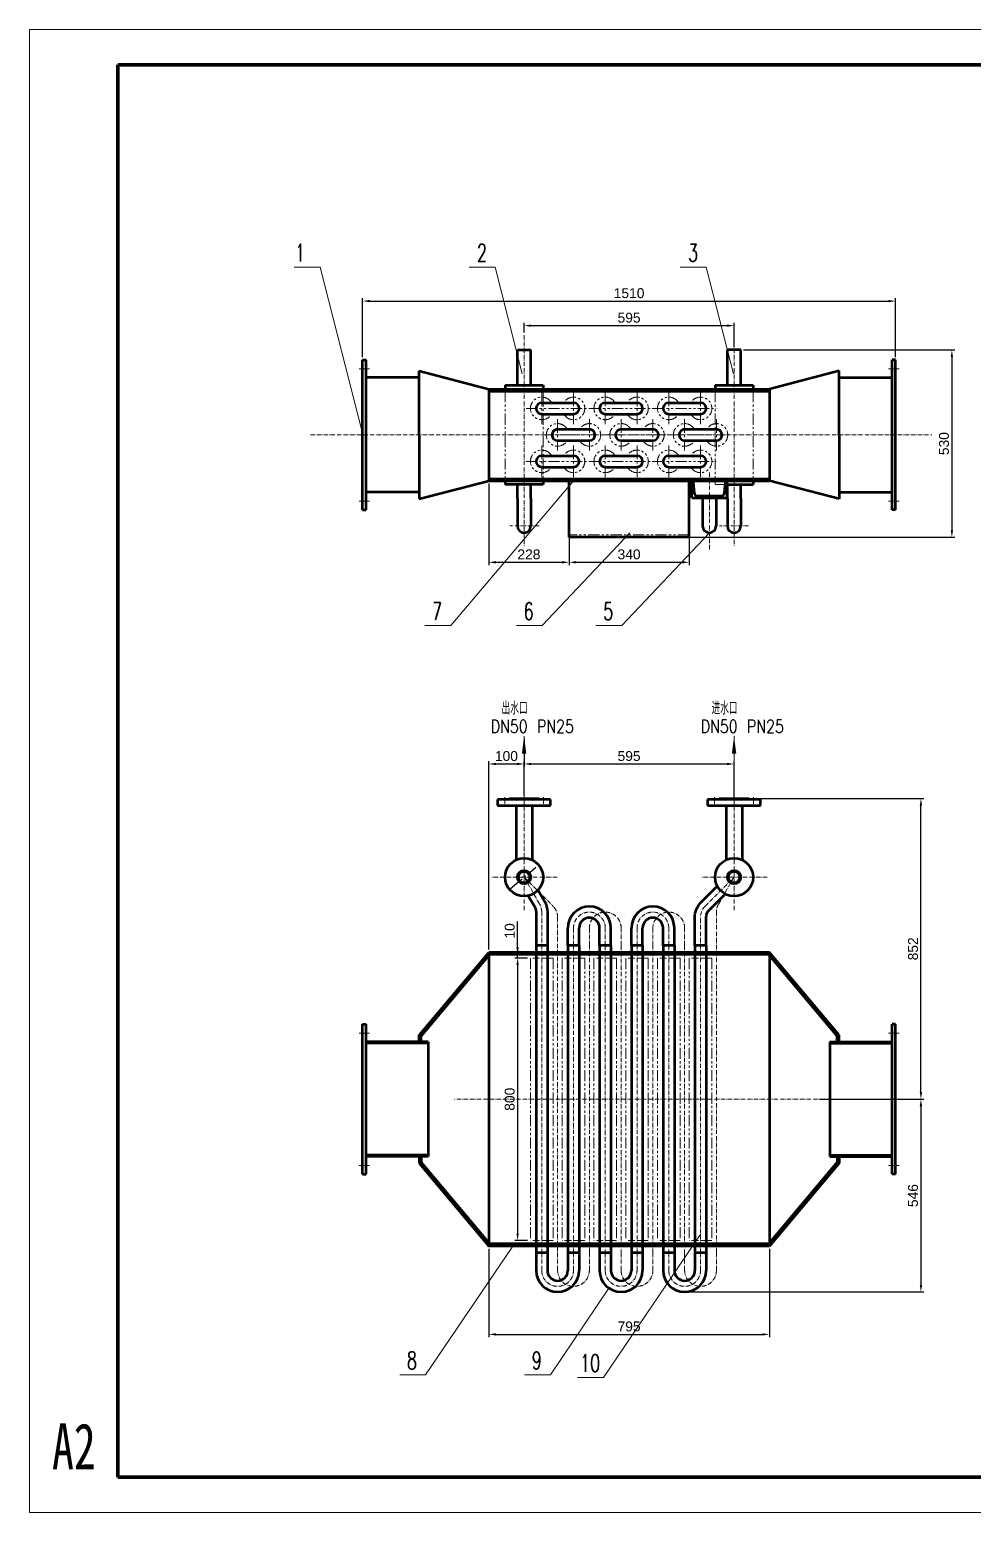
# Model space of a CAD drawing. Header units: millimetres. Extents: x 176693 to 196875, y 147562 to 159646.
# Drawn here: x 176693 to 179364, y 151219 to 155419 of the extents above; entities that cross this region are included whole.
import ezdxf

# ---------------------------------------------------------------- set-up
doc = ezdxf.new("R2010")
doc.units = ezdxf.units.MM
for name, pattern in [('ACAD_ISO02W100', [11, 8, -3]), ('ACAD_ISO10W100', [18.7, 12, -3, 0.7, -3]), ('CENTER2', [28.574999, 19.049999, -3.175, 3.175, -3.175]), ('PHANTOM', [63.5, 31.75, -6.35, 6.35, -6.35, 6.35, -6.35])]:
    doc.linetypes.add(name, pattern=pattern)
doc.layers.get('Defpoints').update_dxf_attribs({"lineweight": 18})
for name, color, linetype, lineweight in [('1轮廓实线层', 7, 'Continuous', 70), ('2细线层', 4, 'Continuous', 18), ('6文字层', 3, 'Continuous', 18), ('7标注层', 4, 'Continuous', 18), ('9双点划线层', 6, 'PHANTOM', 18), ('CAXA4', 7, 'Continuous', 50), ('CENTER1', 1, 'CENTER2', 18), ('中心线', 1, 'ACAD_ISO10W100', 18), ('虚线', 6, 'ACAD_ISO02W100', 18)]:
    doc.layers.add(name, color=color, linetype=linetype, lineweight=lineweight)
doc.styles.add('PC_TEXTSTYLE', font='txt.shx', dxfattribs={"width": 0.8, "bigfont": 'gbcbig.shx'})
doc.styles.get("Standard").update_dxf_attribs({"font": 'arial.ttf'})
doc.styles.add('TH_GBDIM', font='', dxfattribs={"width": 0.8})
doc.styles.add('UserTxtStyle1', font='', dxfattribs={"width": 0.7})
doc.styles.get('TH_GBDIM').set_extended_font_data('宋体')
doc.styles.get('UserTxtStyle1').set_extended_font_data('宋体')
doc.dimstyles.new('HGCAD$0', dxfattribs={"dimtxt": 3.5, "dimasz": 2.5, "dimexe": 1, "dimexo": 1, "dimgap": 1, "dimtad": 1, "dimdec": 0, "dimdsep": 46, "dimtxsty": 'Standard', "dimcen": 0, "dimdle": 5, "dimadec": 0, "dimazin": 0, "dimtfac": 1, "dimtdec": 0, "dimtmove": 0, "dimatfit": 1, "dimfxl": 1, "dimtolj": 1, "dimarcsym": 0})
doc.dimstyles.new('HGCAD$3', dxfattribs={"dimtxt": 3.5, "dimasz": 2.5, "dimexe": 1, "dimexo": 1, "dimgap": 1, "dimtad": 1, "dimdec": 0, "dimdsep": 46, "dimtxsty": 'Standard', "dimcen": 0, "dimdle": 5, "dimadec": 1, "dimazin": 0, "dimtfac": 1, "dimtdec": 0, "dimtmove": 0, "dimatfit": 1, "dimfxl": 1, "dimtolj": 1, "dimarcsym": 0})

# ---------------------------------------------------------------- blocks, each defined once
blk = doc.blocks.new('*D492')
at = {"layer": '9双点划线层', "color": 0, "lineweight": -2, "transparency": 16777216}
blk.add_line((178054.4, 152985.1), (178133.8, 153050.7), dxfattribs=at)
at = {"layer": '9双点划线层', "color": 0, "transparency": 16777216}
for points in [[(178133.5, 153051), (178134.1, 153050.3), (178135.7, 153052.3)], [(178054.1, 152985.4), (178054.7, 152984.8), (178052.5, 152983.5)]]:
    blk.add_solid(points, dxfattribs=at)
at = {"layer": 'Defpoints', "color": 0, "transparency": 16777216}
for p in [(178135.7, 153052.3), (178052.5, 152983.5)]:
    blk.add_point(p, dxfattribs=at)
at = {"layer": '9双点划线层', "color": 0, "transparency": 16777216, "insert": (178092.3, 153020.1), "char_height": 3.5, "attachment_point": 5, "rotation": 39.5491}
blk.add_mtext('\\A1;∅108', dxfattribs=at)
blk = doc.blocks.new('*D586')
at = {"color": 0, "lineweight": -2, "transparency": 16777216}
for p, q in [((178983.1, 152388.9), (179226.6, 152388.9)), ((179218.6, 152368.9), (179218.6, 151862.9)), ((178557.1, 151842.9), (179226.6, 151842.9))]:
    blk.add_line(p, q, dxfattribs=at)
at = {"color": 0, "transparency": 16777216}
for points in [[(179215.2, 152368.9), (179221.9, 152368.9), (179218.6, 152388.9)], [(179215.2, 151862.9), (179221.9, 151862.9), (179218.6, 151842.9)]]:
    blk.add_solid(points, dxfattribs=at)
at = {"layer": 'Defpoints', "color": 0, "transparency": 16777216}
for p in [(178975.1, 152388.9), (178549.1, 151842.9), (179218.6, 151842.9)]:
    blk.add_point(p, dxfattribs=at)
at = {"color": 0, "lineweight": 18, "transparency": 16777216, "insert": (179196.3, 152115.9), "char_height": 28, "attachment_point": 5, "rotation": 90}
blk.add_mtext('\\A1;546', dxfattribs=at)
blk = doc.blocks.new('*D587')
at = {"color": 0, "lineweight": -2, "transparency": 16777216}
for p, q in [((178739.6, 153240.9), (179226.6, 153240.9)), ((179218.6, 152408.9), (179218.6, 153220.9)), ((178931.6, 152388.9), (179226.6, 152388.9))]:
    blk.add_line(p, q, dxfattribs=at)
at = {"color": 0, "transparency": 16777216}
for points in [[(179215.2, 153220.9), (179221.9, 153220.9), (179218.6, 153240.9)], [(179215.2, 152408.9), (179221.9, 152408.9), (179218.6, 152388.9)]]:
    blk.add_solid(points, dxfattribs=at)
at = {"layer": 'Defpoints', "color": 0, "transparency": 16777216}
for p in [(178731.6, 153240.9), (179218.6, 153240.9), (178923.6, 152388.9)]:
    blk.add_point(p, dxfattribs=at)
at = {"color": 0, "lineweight": 18, "transparency": 16777216, "insert": (179196.3, 152814.9), "char_height": 28, "attachment_point": 5, "rotation": 90}
blk.add_mtext('\\A1;852', dxfattribs=at)
blk = doc.blocks.new('*D486')
at = {"color": 0, "lineweight": -2, "transparency": 16777216}
for p, q in [((177994.1, 151964.9), (177994.1, 151714.8)), ((178789.1, 151964.9), (178789.1, 151714.8)), ((178014.1, 151722.8), (178769.1, 151722.8))]:
    blk.add_line(p, q, dxfattribs=at)
at = {"color": 0, "transparency": 16777216}
for points in [[(178014.1, 151726.1), (178014.1, 151719.4), (177994.1, 151722.8)], [(178769.1, 151726.1), (178769.1, 151719.4), (178789.1, 151722.8)]]:
    blk.add_solid(points, dxfattribs=at)
at = {"layer": 'Defpoints', "color": 0, "transparency": 16777216}
for p in [(177994.1, 151972.9), (178789.1, 151972.9), (178789.1, 151722.8)]:
    blk.add_point(p, dxfattribs=at)
at = {"color": 0, "lineweight": 18, "transparency": 16777216, "insert": (178391.6, 151745.1), "char_height": 28, "attachment_point": 5}
blk.add_mtext('\\A1;795', dxfattribs=at)
blk = doc.blocks.new('*D588')
at = {"color": 0, "lineweight": -2, "transparency": 16777216}
for p, q in [((178094.1, 153248.9), (178094.1, 153346.5)), ((178689.1, 153245.9), (178689.1, 153346.5)), ((178114.1, 153338.5), (178669.1, 153338.5))]:
    blk.add_line(p, q, dxfattribs=at)
at = {"color": 0, "transparency": 16777216}
for points in [[(178114.1, 153341.9), (178114.1, 153335.2), (178094.1, 153338.5)], [(178669.1, 153341.9), (178669.1, 153335.2), (178689.1, 153338.5)]]:
    blk.add_solid(points, dxfattribs=at)
at = {"layer": 'Defpoints', "color": 0, "transparency": 16777216}
for p in [(178689.1, 153338.5), (178094.1, 153240.9), (178689.1, 153237.9)]:
    blk.add_point(p, dxfattribs=at)
at = {"color": 0, "lineweight": 18, "transparency": 16777216, "insert": (178391.6, 153360.8), "char_height": 28, "attachment_point": 5}
blk.add_mtext('\\A1;595', dxfattribs=at)
blk = doc.blocks.new('*D589')
at = {"color": 0, "lineweight": -2, "transparency": 16777216}
for p, q in [((178094.1, 153409.5), (178094.1, 153330.5)), ((177994.1, 152812.9), (177994.1, 153346.5)), ((178014.1, 153338.5), (178074.1, 153338.5))]:
    blk.add_line(p, q, dxfattribs=at)
at = {"color": 0, "transparency": 16777216}
for points in [[(178014.1, 153341.9), (178014.1, 153335.2), (177994.1, 153338.5)], [(178074.1, 153341.9), (178074.1, 153335.2), (178094.1, 153338.5)]]:
    blk.add_solid(points, dxfattribs=at)
at = {"layer": 'Defpoints', "color": 0, "transparency": 16777216}
for p in [(178094.1, 153417.5), (178094.1, 153338.5), (177994.1, 152804.9)]:
    blk.add_point(p, dxfattribs=at)
at = {"color": 0, "lineweight": 18, "transparency": 16777216, "insert": (178044.1, 153360.8), "char_height": 28, "attachment_point": 5}
blk.add_mtext('\\A1;100', dxfattribs=at)
blk = doc.blocks.new('*D590')
at = {"color": 0, "lineweight": -2, "transparency": 16777216}
for p, q in [((178075.7, 152818.9), (178075.7, 152892.2)), ((178066.8, 152798.9), (178083.7, 152798.9)), ((178075.7, 152788.9), (178075.7, 152798.9)), ((178103.1, 152788.9), (178067.7, 152788.9)), ((178075.7, 152768.9), (178075.7, 152748.9))]:
    blk.add_line(p, q, dxfattribs=at)
at = {"color": 0, "transparency": 16777216}
for points in [[(178072.4, 152818.9), (178079, 152818.9), (178075.7, 152798.9)], [(178072.4, 152768.9), (178079, 152768.9), (178075.7, 152788.9)]]:
    blk.add_solid(points, dxfattribs=at)
at = {"layer": 'Defpoints', "color": 0, "transparency": 16777216}
for p in [(178058.8, 152798.9), (178075.7, 152798.9), (178111.1, 152788.9)]:
    blk.add_point(p, dxfattribs=at)
at = {"color": 0, "lineweight": 18, "transparency": 16777216, "insert": (178053.4, 152865.6), "char_height": 28, "attachment_point": 5, "rotation": 90}
blk.add_mtext('\\A1;10', dxfattribs=at)
blk = doc.blocks.new('*D591')
at = {"color": 0, "lineweight": -2, "transparency": 16777216}
for p, q in [((178104.1, 152788.9), (178067.7, 152788.9)), ((178075.7, 152768.9), (178075.7, 152008.9)), ((178104.1, 151988.9), (178067.7, 151988.9))]:
    blk.add_line(p, q, dxfattribs=at)
at = {"color": 0, "transparency": 16777216}
for points in [[(178072.4, 152768.9), (178079, 152768.9), (178075.7, 152788.9)], [(178072.4, 152008.9), (178079, 152008.9), (178075.7, 151988.9)]]:
    blk.add_solid(points, dxfattribs=at)
at = {"layer": 'Defpoints', "color": 0, "transparency": 16777216}
for p in [(178112.1, 152788.9), (178075.7, 151988.9), (178112.1, 151988.9)]:
    blk.add_point(p, dxfattribs=at)
at = {"color": 0, "lineweight": 18, "transparency": 16777216, "insert": (178053.4, 152388.9), "char_height": 28, "attachment_point": 5, "rotation": 90}
blk.add_mtext('\\A1;800', dxfattribs=at)
blk = doc.blocks.new('*D487')
at = {"color": 0, "lineweight": -2, "transparency": 16777216}
for p, q in [((178221.6, 154027.7), (178221.6, 153901.8)), ((178561.6, 154008.1), (178561.6, 153901.8)), ((178241.6, 153909.8), (178541.6, 153909.8))]:
    blk.add_line(p, q, dxfattribs=at)
at = {"color": 0, "transparency": 16777216}
for points in [[(178241.6, 153913.2), (178241.6, 153906.5), (178221.6, 153909.8)], [(178541.6, 153913.2), (178541.6, 153906.5), (178561.6, 153909.8)]]:
    blk.add_solid(points, dxfattribs=at)
at = {"layer": 'Defpoints', "color": 0, "transparency": 16777216}
for p in [(178221.6, 154035.7), (178561.6, 154016.1), (178561.6, 153909.8)]:
    blk.add_point(p, dxfattribs=at)
at = {"color": 0, "lineweight": 18, "transparency": 16777216, "insert": (178391.6, 153932.2), "char_height": 28, "attachment_point": 5}
blk.add_mtext('\\A1;340', dxfattribs=at)
blk = doc.blocks.new('*D592')
at = {"color": 0, "lineweight": -2, "transparency": 16777216}
for p, q in [((177994.1, 154132.7), (177994.1, 153901.8)), ((178221.6, 154027.7), (178221.6, 153901.8)), ((178014.1, 153909.8), (178201.6, 153909.8))]:
    blk.add_line(p, q, dxfattribs=at)
at = {"color": 0, "transparency": 16777216}
for points in [[(178014.1, 153913.2), (178014.1, 153906.5), (177994.1, 153909.8)], [(178201.6, 153913.2), (178201.6, 153906.5), (178221.6, 153909.8)]]:
    blk.add_solid(points, dxfattribs=at)
at = {"layer": 'Defpoints', "color": 0, "transparency": 16777216}
for p in [(177994.1, 154140.7), (178221.6, 154035.7), (178221.6, 153909.8)]:
    blk.add_point(p, dxfattribs=at)
at = {"color": 0, "lineweight": 18, "transparency": 16777216, "insert": (178107.8, 153932.1), "char_height": 28, "attachment_point": 5}
blk.add_mtext('\\A1;228', dxfattribs=at)
blk = doc.blocks.new('*D593')
at = {"color": 0, "lineweight": -2, "transparency": 16777216}
for p, q in [((178094.1, 154560.8), (178094.1, 154588.2)), ((178114.1, 154580.2), (178669.1, 154580.2)), ((178689.1, 154519.2), (178689.1, 154588.2))]:
    blk.add_line(p, q, dxfattribs=at)
at = {"color": 0, "transparency": 16777216}
for points in [[(178114.1, 154583.5), (178114.1, 154576.9), (178094.1, 154580.2)], [(178669.1, 154583.5), (178669.1, 154576.9), (178689.1, 154580.2)]]:
    blk.add_solid(points, dxfattribs=at)
at = {"layer": 'Defpoints', "color": 0, "transparency": 16777216}
for p in [(178689.1, 154580.2), (178094.1, 154552.8), (178689.1, 154511.2)]:
    blk.add_point(p, dxfattribs=at)
at = {"color": 0, "lineweight": 18, "transparency": 16777216, "insert": (178391.6, 154602.5), "char_height": 28, "attachment_point": 5}
blk.add_mtext('\\A1;595', dxfattribs=at)
blk = doc.blocks.new('*X226')
at = {"layer": '2细线层', "linetype": 'Continuous'}
blk.add_hatch(color=4, dxfattribs=at).paths.add_polyline_path([(27690.3, 24066.9), (27740.3, 24073.1), (27740.3, 24060.6)], flags=0)
at = {"layer": '2细线层', "color": 4, "linetype": 'Continuous'}
blk.add_line((27690.3, 24066.9), (27838.1, 24066.9), dxfattribs=at)
at = {"layer": '2细线层', "color": 3}
blk.add_line((27838.1, 24066.9), (27838.1, 24066.9), dxfattribs=at)
blk = doc.blocks.new('*D648')
at = {"color": 0, "lineweight": -2, "transparency": 16777216}
for p, q in [((177636.4, 154491.2), (177636.4, 154657.8)), ((177656.4, 154649.8), (179126.8, 154649.8)), ((179146.8, 154491.2), (179146.8, 154657.8))]:
    blk.add_line(p, q, dxfattribs=at)
at = {"color": 0, "transparency": 16777216}
for points in [[(177656.4, 154653.1), (177656.4, 154646.5), (177636.4, 154649.8)], [(179126.8, 154653.1), (179126.8, 154646.5), (179146.8, 154649.8)]]:
    blk.add_solid(points, dxfattribs=at)
at = {"layer": 'Defpoints', "color": 0, "transparency": 16777216}
for p in [(179146.8, 154649.8), (177636.4, 154483.2), (179146.8, 154483.2)]:
    blk.add_point(p, dxfattribs=at)
at = {"color": 0, "lineweight": 18, "transparency": 16777216, "insert": (178391.6, 154672.1), "char_height": 28, "attachment_point": 5}
blk.add_mtext('\\A1;1510', dxfattribs=at)
blk = doc.blocks.new('*D649')
at = {"color": 0, "lineweight": -2, "transparency": 16777216}
for p, q in [((178716.1, 154511.2), (179314.3, 154511.2)), ((179306.3, 154491.2), (179306.3, 154000.7)), ((178563.7, 153980.7), (179314.3, 153980.7))]:
    blk.add_line(p, q, dxfattribs=at)
at = {"color": 0, "transparency": 16777216}
for points in [[(179302.9, 154491.2), (179309.6, 154491.2), (179306.3, 154511.2)], [(179302.9, 154000.7), (179309.6, 154000.7), (179306.3, 153980.7)]]:
    blk.add_solid(points, dxfattribs=at)
at = {"layer": 'Defpoints', "color": 0, "transparency": 16777216}
for p in [(178708.1, 154511.2), (178555.7, 153980.7), (179306.3, 153980.7)]:
    blk.add_point(p, dxfattribs=at)
at = {"color": 0, "lineweight": 18, "transparency": 16777216, "insert": (179284, 154246), "char_height": 28, "attachment_point": 5, "rotation": 90}
blk.add_mtext('\\A1;530', dxfattribs=at)

msp = doc.modelspace()

# ---------------------------------------------------------------- linework, layer by layer
at = {"lineweight": 50}
for p, q in [((177636.395, 154058.217), (177636.395, 154483.217)), ((177636.395, 154483.217), (177646.395, 154483.217)), ((177646.395, 154058.217), (177646.395, 154483.217)), ((178075.096, 154511.217), (178113.096, 154511.217)), ((178075.096, 154450.717), (178075.096, 154511.217)), ((178113.096, 154450.717), (178113.096, 154511.217)), ((178708.096, 154511.217), (178670.096, 154511.217)), ((178670.096, 154450.717), (178670.096, 154511.217)), ((178708.096, 154450.717), (178708.096, 154511.217)), ((179136.798, 154058.217), (179136.798, 154483.217)), ((179146.798, 154483.217), (179136.798, 154483.217)), ((179146.798, 154058.217), (179146.798, 154483.217)), ((177796.395, 154270.717), (177796.395, 154451.717)), ((177796.395, 154451.717), (177994.096, 154400.717)), ((178075.096, 154411.217), (178075.096, 154450.717)), ((178113.096, 154411.217), (178113.096, 154450.717)), ((178670.096, 154411.217), (178670.096, 154450.717)), ((178708.096, 154411.217), (178708.096, 154450.717)), ((178986.798, 154451.717), (178789.096, 154400.717)), ((178986.798, 154270.717), (178986.798, 154451.717)), ((177796.395, 154433.217), (177646.395, 154433.217)), ((177994.096, 154400.717), (178789.096, 154400.717)), ((177994.096, 154400.717), (177994.096, 154140.717)), ((177994.096, 154394.717), (178789.096, 154394.717)), ((178040.096, 154411.217), (178148.096, 154411.217)), ((178040.096, 154411.217), (178040.096, 154400.717)), ((178148.096, 154411.217), (178148.096, 154400.717)), ((178635.096, 154411.217), (178743.096, 154411.217)), ((178635.096, 154411.217), (178635.096, 154400.717)), ((178743.096, 154411.217), (178743.096, 154400.717)), ((178764.096, 154400.717), (178789.096, 154400.717)), ((178764.096, 154394.717), (178789.096, 154394.717)), ((178789.096, 154400.717), (178789.096, 154140.717)), ((178986.798, 154433.217), (179136.798, 154433.217)), ((178144.096, 154361.717), (178234.096, 154361.717)), ((178324.096, 154361.717), (178414.096, 154361.717)), ((178504.096, 154361.717), (178594.096, 154361.717)), ((178144.096, 154329.717), (178234.096, 154329.717)), ((178324.096, 154329.717), (178414.096, 154329.717)), ((178504.096, 154329.717), (178594.096, 154329.717)), ((177796.395, 154270.717), (177796.395, 154089.717)), ((178189.096, 154286.717), (178279.096, 154286.717)), ((178369.096, 154286.717), (178459.096, 154286.717)), ((178549.096, 154286.717), (178639.096, 154286.717)), ((178986.798, 154270.717), (178986.798, 154089.717)), ((178189.096, 154254.717), (178279.096, 154254.717)), ((178369.096, 154254.717), (178459.096, 154254.717)), ((178549.096, 154254.717), (178639.096, 154254.717)), ((178144.096, 154211.717), (178234.096, 154211.717)), ((178324.096, 154211.717), (178414.096, 154211.717)), ((178504.096, 154211.717), (178594.096, 154211.717)), ((177796.395, 154089.717), (177994.096, 154140.717)), ((177994.096, 154146.717), (178789.096, 154146.717)), ((177994.096, 154140.717), (178789.096, 154140.717)), ((178040.096, 154140.717), (178040.096, 154130.217)), ((178144.096, 154179.717), (178234.096, 154179.717)), ((178148.096, 154140.717), (178148.096, 154130.217)), ((178221.596, 154090.717), (178221.596, 154140.717)), ((178324.096, 154179.717), (178414.096, 154179.717)), ((178504.096, 154179.717), (178594.096, 154179.717)), ((178561.596, 154090.717), (178561.596, 154140.717)), ((178569.096, 154092.717), (178569.096, 154140.717)), ((178669.096, 154092.717), (178669.096, 154140.717)), ((178743.096, 154140.717), (178743.096, 154130.217)), ((178764.096, 154146.717), (178789.096, 154146.717)), ((178764.096, 154140.717), (178789.096, 154140.717)), ((178986.798, 154089.717), (178789.096, 154140.717)), ((177796.395, 154108.217), (177646.395, 154108.217)), ((178148.096, 154130.217), (178040.096, 154130.217)), ((178075.096, 154090.717), (178075.096, 154130.217)), ((178113.096, 154090.717), (178113.096, 154130.217)), ((178573.275, 154136.935), (178576.402, 154105.672)), ((178584.86, 154098.017), (178653.333, 154098.017)), ((178661.791, 154105.672), (178664.917, 154136.935)), ((178669.096, 154130.217), (178743.096, 154130.217)), ((178670.096, 154090.717), (178670.096, 154130.217)), ((178708.096, 154090.717), (178708.096, 154130.217)), ((178986.798, 154108.217), (179136.798, 154108.217)), ((177636.395, 154058.217), (177646.395, 154058.217)), ((178075.096, 154090.717), (178075.096, 154012.717)), ((178113.096, 154090.717), (178113.096, 154012.717)), ((178221.596, 153980.717), (178221.596, 154090.717)), ((178561.596, 153980.717), (178561.596, 154090.717)), ((178569.096, 154092.717), (178669.096, 154092.717)), ((178600.096, 154090.717), (178600.096, 154092.717)), ((178600.096, 154090.717), (178600.096, 154012.717)), ((178638.096, 154090.717), (178638.096, 154092.717)), ((178638.096, 154090.717), (178638.096, 154012.717)), ((178670.096, 154090.717), (178670.096, 154012.717)), ((178708.096, 154090.717), (178708.096, 154012.717)), ((179146.798, 154058.217), (179136.798, 154058.217)), ((178561.596, 153980.717), (178221.596, 153980.717)), ((178169.096, 153237.868), (178019.096, 153237.868)), ((178019.096, 153237.868), (178019.096, 153220.868)), ((178019.096, 153220.868), (178169.096, 153220.868)), ((178051.596, 153237.868), (178051.596, 153240.868)), ((178051.596, 153240.868), (178136.596, 153240.868)), ((178071.596, 153220.868), (178071.596, 153066.957)), ((178116.596, 153220.868), (178116.596, 153066.957)), ((178136.596, 153240.868), (178136.596, 153237.868)), ((178169.096, 153220.868), (178169.096, 153237.868)), ((178614.096, 153237.868), (178614.096, 153220.868)), ((178764.096, 153237.868), (178614.096, 153237.868)), ((178614.096, 153220.868), (178764.096, 153220.868)), ((178646.596, 153240.868), (178731.596, 153240.868)), ((178646.596, 153237.868), (178646.596, 153240.868)), ((178666.596, 153220.868), (178666.596, 153066.957)), ((178711.596, 153220.868), (178711.596, 153066.957)), ((178731.596, 153240.868), (178731.596, 153237.868)), ((178764.096, 153220.868), (178764.096, 153237.868)), ((178218.096, 152823.868), (178218.096, 152873.868)), ((178250.096, 152823.868), (178250.096, 152873.868)), ((178308.096, 152823.868), (178308.096, 152873.868)), ((178340.096, 152823.868), (178340.096, 152873.868)), ((178398.096, 152823.868), (178398.096, 152873.868)), ((178430.096, 152823.868), (178430.096, 152873.868)), ((178488.096, 152823.868), (178488.096, 152873.868)), ((178520.096, 152823.868), (178520.096, 152873.868)), ((177796.395, 152569.868), (177994.096, 152804.868)), ((178789.096, 152804.868), (177994.096, 152804.868)), ((177994.096, 152804.868), (177994.096, 151972.868)), ((178789.096, 152798.868), (177994.096, 152798.868)), ((178128.096, 152823.868), (178128.096, 152804.868)), ((178160.096, 152823.868), (178128.096, 152823.868)), ((178128.096, 152798.868), (178128.096, 151978.868)), ((178160.096, 152823.868), (178160.096, 152804.868)), ((178160.096, 152798.868), (178160.096, 151978.868)), ((178250.096, 152823.868), (178218.096, 152823.868)), ((178218.096, 152823.868), (178218.096, 152804.868)), ((178250.096, 152823.868), (178218.096, 152823.868)), ((178218.096, 152798.868), (178218.096, 151978.868)), ((178250.096, 152823.868), (178250.096, 152804.868)), ((178250.096, 152798.868), (178250.096, 151978.868)), ((178340.096, 152823.868), (178308.096, 152823.868)), ((178308.096, 152823.868), (178308.096, 152804.868)), ((178340.096, 152823.868), (178308.096, 152823.868)), ((178308.096, 152798.868), (178308.096, 151978.868)), ((178340.096, 152823.868), (178340.096, 152804.868)), ((178340.096, 152798.868), (178340.096, 151978.868)), ((178430.096, 152823.868), (178398.096, 152823.868)), ((178398.096, 152823.868), (178398.096, 152804.868)), ((178430.096, 152823.868), (178398.096, 152823.868)), ((178398.096, 152798.868), (178398.096, 151978.868)), ((178430.096, 152823.868), (178430.096, 152804.868)), ((178430.096, 152798.868), (178430.096, 151978.868)), ((178520.096, 152823.868), (178488.096, 152823.868)), ((178488.096, 152823.868), (178488.096, 152804.868)), ((178520.096, 152823.868), (178488.096, 152823.868)), ((178488.096, 152798.868), (178488.096, 151978.868)), ((178520.096, 152823.868), (178520.096, 152804.868)), ((178520.096, 152798.868), (178520.096, 151978.868)), ((178578.096, 152823.868), (178578.096, 152804.868)), ((178610.096, 152823.868), (178578.096, 152823.868)), ((178578.096, 152798.868), (178578.096, 151978.868)), ((178610.096, 152823.868), (178610.096, 152804.868)), ((178610.096, 152798.868), (178610.096, 151978.868)), ((178789.096, 152804.868), (178789.096, 151972.868)), ((178986.798, 152569.868), (178789.096, 152804.868)), ((177796.395, 152560.548), (177994.096, 152795.548)), ((178986.798, 152560.548), (178789.096, 152795.548)), ((177636.395, 152176.368), (177636.395, 152601.368)), ((177636.395, 152601.368), (177646.395, 152601.368)), ((177646.395, 152176.368), (177646.395, 152601.368)), ((179136.798, 152176.368), (179136.798, 152601.368)), ((179146.798, 152601.368), (179136.798, 152601.368)), ((179146.798, 152176.368), (179146.798, 152601.368)), ((177822.395, 152551.368), (177646.395, 152551.368)), ((177822.395, 152547.368), (177646.395, 152547.368)), ((177796.395, 152551.368), (177796.395, 152569.868)), ((177802.395, 152551.368), (177802.395, 152567.68)), ((177822.395, 152551.368), (177822.395, 152226.368)), ((178960.798, 152551.368), (179136.798, 152551.368)), ((178960.798, 152551.368), (178960.798, 152226.368)), ((178960.798, 152547.368), (179136.798, 152547.368)), ((178980.798, 152551.368), (178980.798, 152567.68)), ((178986.798, 152551.368), (178986.798, 152569.868)), ((177822.395, 152230.368), (177646.395, 152230.368)), ((177822.395, 152226.368), (177646.395, 152226.368)), ((177796.395, 152226.368), (177796.395, 152207.868)), ((177796.395, 152217.188), (177994.096, 151982.188)), ((177802.395, 152226.368), (177802.395, 152210.056)), ((178986.798, 152217.188), (178789.096, 151982.188)), ((178960.798, 152230.368), (179136.798, 152230.368)), ((178960.798, 152226.368), (179136.798, 152226.368)), ((178980.798, 152226.368), (178980.798, 152210.056)), ((178986.798, 152226.368), (178986.798, 152207.868)), ((177636.395, 152176.368), (177646.395, 152176.368)), ((177796.395, 152207.868), (177994.096, 151972.868)), ((178986.798, 152207.868), (178789.096, 151972.868)), ((179146.798, 152176.368), (179136.798, 152176.368)), ((178789.096, 151978.868), (177994.096, 151978.868)), ((178789.096, 151972.868), (177994.096, 151972.868)), ((178128.096, 151972.868), (178128.096, 151953.868)), ((178160.096, 151972.868), (178160.096, 151953.868)), ((178218.096, 151972.868), (178218.096, 151953.868)), ((178250.096, 151972.868), (178250.096, 151953.868)), ((178308.096, 151972.868), (178308.096, 151953.868)), ((178340.096, 151972.868), (178340.096, 151953.868)), ((178398.096, 151972.868), (178398.096, 151953.868)), ((178430.096, 151972.868), (178430.096, 151953.868)), ((178488.096, 151972.868), (178488.096, 151953.868)), ((178520.096, 151972.868), (178520.096, 151953.868)), ((178578.096, 151972.868), (178578.096, 151953.868)), ((178610.096, 151972.868), (178610.096, 151953.868)), ((178160.096, 151953.868), (178128.096, 151953.868)), ((178128.096, 151953.868), (178128.096, 151903.868)), ((178160.096, 151953.868), (178128.096, 151953.868)), ((178160.096, 151953.868), (178160.096, 151903.868)), ((178250.096, 151953.868), (178218.096, 151953.868)), ((178218.096, 151953.868), (178218.096, 151903.868)), ((178250.096, 151953.868), (178218.096, 151953.868)), ((178250.096, 151953.868), (178250.096, 151903.868)), ((178340.096, 151953.868), (178308.096, 151953.868)), ((178308.096, 151953.868), (178308.096, 151903.868)), ((178340.096, 151953.868), (178308.096, 151953.868)), ((178340.096, 151953.868), (178340.096, 151903.868)), ((178430.096, 151953.868), (178398.096, 151953.868)), ((178398.096, 151953.868), (178398.096, 151903.868)), ((178430.096, 151953.868), (178398.096, 151953.868)), ((178430.096, 151953.868), (178430.096, 151903.868)), ((178520.096, 151953.868), (178488.096, 151953.868)), ((178488.096, 151953.868), (178488.096, 151903.868)), ((178520.096, 151953.868), (178488.096, 151953.868)), ((178520.096, 151953.868), (178520.096, 151903.868)), ((178610.096, 151953.868), (178578.096, 151953.868)), ((178578.096, 151953.868), (178578.096, 151903.868)), ((178610.096, 151953.868), (178578.096, 151953.868)), ((178610.096, 151953.868), (178610.096, 151903.868))]:
    msp.add_line(p, q, dxfattribs=at)
for points in [[(178106.028, 152965.202), (178124.211, 152933.708, -0.1316525), (178128.096, 152919.208), (178128.096, 152823.868)], [(178133.74, 152981.202), (178151.924, 152949.708, -0.1316525), (178160.096, 152919.208), (178160.096, 152823.868)], [(178578.096, 152823.868), (178578.096, 152904.228, -0.19891237), (178595.963, 152947.362), (178641.313, 152992.712)], [(178610.096, 152823.868), (178610.096, 152904.228, -0.19891237), (178618.59, 152924.734), (178663.941, 152970.085)]]:
    msp.add_lwpolyline(points, format="xyb", dxfattribs=at)
for centre, radius in [((178094.096, 153017.868), 54), ((178689.096, 153017.868), 54), ((178094.096, 153017.868), 19), ((178094.096, 153017.868), 16), ((178689.096, 153017.868), 19), ((178689.096, 153017.868), 16)]:
    msp.add_circle(centre, radius, dxfattribs=at)
for centre, radius, start, end in [((178144.096, 154345.717), 16, 90, 270), ((178234.096, 154345.717), 16, 270, 90), ((178324.096, 154345.717), 16, 90, 270), ((178414.096, 154345.717), 16, 270, 90), ((178504.096, 154345.717), 16, 90, 270), ((178594.096, 154345.717), 16, 270, 90), ((178189.096, 154270.717), 16, 90, 270), ((178279.096, 154270.717), 16, 270, 90), ((178369.096, 154270.717), 16, 90, 270), ((178459.096, 154270.717), 16, 270, 90), ((178549.096, 154270.717), 16, 90, 270), ((178639.096, 154270.717), 16, 270, 90), ((178144.096, 154195.717), 16, 90, 270), ((178234.096, 154195.717), 16, 270, 90), ((178324.096, 154195.717), 16, 90, 270), ((178414.096, 154195.717), 16, 270, 90), ((178504.096, 154195.717), 16, 90, 270), ((178594.096, 154195.717), 16, 270, 90), ((178669.096, 154136.517), 4.2, 90, 174.289407), ((178584.86, 154106.517), 8.5, 185.710593, 270), ((178653.333, 154106.517), 8.5, 270, 354.289407), ((178094.096, 154012.717), 19, 180, 0), ((178619.096, 154012.717), 19, 180, 0), ((178689.096, 154012.717), 19, 180, 0), ((178279.096, 152873.868), 61, 0, 180), ((178459.096, 152873.868), 61, 0, 180), ((178279.096, 152873.868), 29, 0, 180), ((178459.096, 152873.868), 29, 0, 180), ((178189.096, 151903.868), 61, 180, 0), ((178189.096, 151903.868), 29, 180, 0), ((178369.096, 151903.868), 61, 180, 0), ((178369.096, 151903.868), 29, 180, 0), ((178549.096, 151903.868), 61, 180, 0), ((178549.096, 151903.868), 29, 180, 0)]:
    msp.add_arc(centre, radius, start, end, dxfattribs=at)
at = {"layer": '1轮廓实线层'}
for p, q in [((176943.049, 155318.636), (182533.049, 155318.636)), ((176943.049, 151318.636), (176943.049, 155318.636)), ((182533.049, 151318.636), (176943.049, 151318.636))]:
    msp.add_line(p, q, dxfattribs=at)
at = {"layer": '2细线层'}
for p, q in [((176693.049, 155418.636), (182633.049, 155418.636)), ((176693.049, 151218.636), (176693.049, 155418.636)), ((182633.049, 151218.636), (176693.049, 151218.636))]:
    msp.add_line(p, q, dxfattribs=at)
at = {"layer": '7标注层', "extrusion": (0, 1, 0)}
for points, elevation in [([(-177515.916, 0), (-177442.683, 0)], 154746.075), ([(-178011.697, 0), (-177938.464, 0)], 154746.075), ([(-178610.043, 0), (-178536.811, 0)], 154746.075), ([(-177886.322, 0), (-177813.089, 0)], 153730.594), ([(-178145.643, 0), (-178072.41, 0)], 153730.594), ([(-178371.094, 0), (-178297.861, 0)], 153730.594), ([(-177814.901, 0), (-177741.668, 0)], 151608.482), ([(-178168.47, 0), (-178095.238, 0)], 151608.482), ([(-178318.814, 0), (-178245.581, 0)], 151600.958)]:
    msp.add_lwpolyline(points, dxfattribs=dict(at, elevation=elevation))
at = {"layer": '7标注层'}
for points in [[(177636.395, 154275.474), (177515.916, 154746.075)], [(178089.004, 154444.106), (178011.697, 154746.075)], [(178687.35, 154444.106), (178610.043, 154746.075)], [(178233.976, 154140.717), (177886.322, 153730.594)], [(178393.645, 153993.717), (178145.643, 153730.594)], [(178619.096, 153993.717), (178371.094, 153730.594)], [(178594.664, 152007.877), (178318.814, 151600.958)], [(178061.917, 151972.868), (177814.901, 151608.482)], [(178334.605, 151853.555), (178168.47, 151608.482)]]:
    msp.add_lwpolyline(points, dxfattribs=at)
at = {"layer": '9双点划线层'}
for p, q in [((178040.096, 154394.717), (178040.096, 154140.717)), ((178148.096, 154394.717), (178148.096, 154140.717)), ((178635.096, 154394.717), (178635.096, 154130.217)), ((178743.096, 154394.717), (178743.096, 154140.717)), ((178144.096, 154301.199), (178144.096, 154390.236)), ((178234.096, 154301.199), (178234.096, 154390.236)), ((178324.096, 154301.199), (178324.096, 154390.236)), ((178414.096, 154301.199), (178414.096, 154390.236)), ((178504.096, 154301.199), (178504.096, 154390.236)), ((178594.096, 154301.199), (178594.096, 154390.236)), ((178099.578, 154345.717), (178278.615, 154345.717)), ((178189.096, 154226.199), (178189.096, 154315.236)), ((178279.096, 154226.199), (178279.096, 154315.236)), ((178279.578, 154345.717), (178458.615, 154345.717)), ((178369.096, 154226.199), (178369.096, 154315.236)), ((178459.096, 154226.199), (178459.096, 154315.236)), ((178459.578, 154345.717), (178638.615, 154345.717)), ((178549.096, 154226.199), (178549.096, 154315.236)), ((178639.096, 154226.199), (178639.096, 154315.236)), ((178144.578, 154270.717), (178323.615, 154270.717)), ((178324.578, 154270.717), (178503.615, 154270.717)), ((178504.578, 154270.717), (178683.615, 154270.717)), ((178144.096, 154151.199), (178144.096, 154240.236)), ((178234.096, 154151.199), (178234.096, 154240.236)), ((178324.096, 154151.199), (178324.096, 154240.236)), ((178414.096, 154151.199), (178414.096, 154240.236)), ((178504.096, 154151.199), (178504.096, 154240.236)), ((178594.096, 154151.199), (178594.096, 154240.236)), ((178099.578, 154195.717), (178278.615, 154195.717)), ((178279.578, 154195.717), (178458.615, 154195.717)), ((178459.578, 154195.717), (178638.615, 154195.717)), ((178635.096, 154140.717), (178635.096, 154130.217)), ((178669.096, 154130.217), (178635.096, 154130.217)), ((178561.596, 153987.217), (178221.596, 153987.217)), ((178176.096, 152788.868), (178112.096, 152788.868)), ((178112.096, 152788.868), (178112.096, 151988.868)), ((178176.096, 152788.868), (178176.096, 151988.868)), ((178202.096, 152788.868), (178202.096, 151988.868)), ((178266.096, 152788.868), (178202.096, 152788.868)), ((178266.096, 152788.868), (178266.096, 151988.868)), ((178292.096, 152788.868), (178292.096, 151988.868)), ((178356.096, 152788.868), (178292.096, 152788.868)), ((178356.096, 152788.868), (178356.096, 151988.868)), ((178382.096, 152788.868), (178382.096, 151988.868)), ((178446.096, 152788.868), (178382.096, 152788.868)), ((178446.096, 152788.868), (178446.096, 151988.868)), ((178472.096, 152788.868), (178472.096, 151988.868)), ((178536.096, 152788.868), (178472.096, 152788.868)), ((178536.096, 152788.868), (178536.096, 151988.868)), ((178626.096, 152788.868), (178562.096, 152788.868)), ((178562.096, 152788.868), (178562.096, 151988.868)), ((178626.096, 152788.868), (178626.096, 151988.868)), ((178176.096, 151988.868), (178112.096, 151988.868)), ((178266.096, 151988.868), (178202.096, 151988.868)), ((178356.096, 151988.868), (178292.096, 151988.868)), ((178446.096, 151988.868), (178382.096, 151988.868)), ((178536.096, 151988.868), (178472.096, 151988.868)), ((178626.096, 151988.868), (178562.096, 151988.868))]:
    msp.add_line(p, q, dxfattribs=at)
for centre, start, end in [((178144.096, 154345.717), 30, 330), ((178234.096, 154345.717), 210, 150), ((178324.096, 154345.717), 30, 330), ((178414.096, 154345.717), 210, 150), ((178504.096, 154345.717), 30, 330), ((178594.096, 154345.717), 210, 150), ((178189.096, 154270.717), 30, 330), ((178279.096, 154270.717), 210, 150), ((178369.096, 154270.717), 30, 330), ((178459.096, 154270.717), 210, 150), ((178549.096, 154270.717), 30, 330), ((178639.096, 154270.717), 210, 150), ((178144.096, 154195.717), 30, 330), ((178234.096, 154195.717), 210, 150), ((178324.096, 154195.717), 30, 330), ((178414.096, 154195.717), 210, 150), ((178504.096, 154195.717), 30, 330), ((178594.096, 154195.717), 210, 150)]:
    msp.add_arc(centre, 32, start, end, dxfattribs=at)
at = {"layer": 'CENTER1'}
for p, q in [((178039.096, 153244.868), (178039.096, 153216.868)), ((178149.096, 153244.868), (178149.096, 153216.868)), ((178634.096, 153244.868), (178634.096, 153216.868)), ((178744.096, 153244.868), (178744.096, 153216.868))]:
    msp.add_line(p, q, dxfattribs=at)
at = {"layer": '中心线'}
for p, q in [((178094.096, 154552.778), (178094.096, 153954.979)), ((178689.096, 154552.778), (178689.096, 153954.979)), ((177489.308, 154270.717), (179249.018, 154270.717)), ((178619.096, 154164.103), (178619.096, 153945.339)), ((178136.45, 154012.717), (178053.743, 154012.717)), ((178730.45, 154012.717), (178647.743, 154012.717)), ((178094.096, 152924.271), (178094.096, 153275.04)), ((178689.096, 152924.271), (178689.096, 153275.04)), ((178187.693, 153017.868), (178000.499, 153017.868)), ((178094.096, 153017.868), (178138.067, 152941.708)), ((178094.096, 153017.868), (178175.916, 152936.048)), ((178782.693, 153017.868), (178595.499, 153017.868)), ((178607.277, 152936.048), (178689.096, 153017.868)), ((178645.125, 152941.708), (178689.096, 153017.868)), ((178144.096, 152919.208), (178144.096, 151953.868)), ((178189.096, 152904.228), (178189.096, 151953.868)), ((178594.096, 151953.868), (178594.096, 152904.228)), ((178639.096, 151953.868), (178639.096, 152919.208)), ((178234.096, 152823.868), (178234.096, 152873.868)), ((178279.096, 152823.868), (178279.096, 152873.868)), ((178324.096, 152873.868), (178324.096, 152823.868)), ((178369.096, 152873.868), (178369.096, 152823.868)), ((178414.096, 152823.868), (178414.096, 152873.868)), ((178459.096, 152823.868), (178459.096, 152873.868)), ((178504.096, 152873.868), (178504.096, 152823.868)), ((178549.096, 152873.868), (178549.096, 152823.868)), ((178234.096, 151953.868), (178234.096, 152823.868)), ((178279.096, 151953.868), (178279.096, 152823.868)), ((178324.096, 152823.868), (178324.096, 151953.868)), ((178369.096, 152823.868), (178369.096, 151953.868)), ((178414.096, 151953.868), (178414.096, 152823.868)), ((178459.096, 151953.868), (178459.096, 152823.868)), ((178504.096, 152823.868), (178504.096, 151953.868)), ((178549.096, 152823.868), (178549.096, 151953.868)), ((179150.176, 152388.868), (177896.395, 152388.868)), ((178144.096, 151953.868), (178144.096, 151903.868)), ((178189.096, 151953.868), (178189.096, 151903.868)), ((178234.096, 151903.868), (178234.096, 151953.868)), ((178279.096, 151903.868), (178279.096, 151953.868)), ((178324.096, 151953.868), (178324.096, 151903.868)), ((178369.096, 151953.868), (178369.096, 151903.868)), ((178414.096, 151903.868), (178414.096, 151953.868)), ((178459.096, 151903.868), (178459.096, 151953.868)), ((178504.096, 151953.868), (178504.096, 151903.868)), ((178549.096, 151953.868), (178549.096, 151903.868)), ((178594.096, 151903.868), (178594.096, 151953.868)), ((178639.096, 151903.868), (178639.096, 151953.868))]:
    msp.add_line(p, q, dxfattribs=at)
for centre, start, end in [((178099.096, 152919.208), 0, 30), ((178144.096, 152904.228), 0, 45), ((178639.096, 152904.228), 135, 180), ((178684.096, 152919.208), 150, 180), ((178279.096, 152873.868), 0, 180), ((178324.096, 152873.868), 0, 180), ((178459.096, 152873.868), 0, 180), ((178504.096, 152873.868), 0, 180), ((178189.096, 151903.868), 180, 0), ((178234.096, 151903.868), 180, 0), ((178369.096, 151903.868), 180, 0), ((178414.096, 151903.868), 180, 0), ((178549.096, 151903.868), 180, 0), ((178594.096, 151903.868), 180, 0)]:
    msp.add_arc(centre, 45, start, end, dxfattribs=at)
at = {"layer": '虚线'}
for p, q in [((177626.395, 154458.217), (177656.395, 154458.217)), ((179156.798, 154458.217), (179126.798, 154458.217)), ((177626.395, 154083.217), (177656.395, 154083.217)), ((179156.798, 154083.217), (179126.798, 154083.217)), ((177626.395, 152576.368), (177656.395, 152576.368)), ((179156.798, 152576.368), (179126.798, 152576.368)), ((177626.395, 152201.368), (177656.395, 152201.368)), ((179156.798, 152201.368), (179126.798, 152201.368))]:
    msp.add_line(p, q, dxfattribs=at)

# ---------------------------------------------------------------- block references
at = {"layer": '2细线层', "xscale": -1, "rotation": 90}
for p in [(202160.972, 181107.851), (202755.972, 181107.851)]:
    msp.add_blockref('*X226', p, dxfattribs=at)

# ---------------------------------------------------------------- texts
at = {"layer": '6文字层', "char_height": 36.75, "style": 'PC_TEXTSTYLE'}
for s, insert, width, attachment_point in [('\\W0.67;出水口', (178030.202, 153478.503), 216.94415, 7), ('\\W0.67;进水口', (178625.174, 153478.399), 216.94415, 7), ('DN50 PN25', (177999.664, 153463.452), 248.07095, 1), ('DN50 PN25', (178594.637, 153463.348), 248.07095, 1)]:
    msp.add_mtext(s, dxfattribs=dict(at, insert=insert, width=width, attachment_point=attachment_point))
at = {"layer": '7标注层', "color": 11, "char_height": 49, "width": 65.66, "attachment_point": 3, "style": 'TH_GBDIM'}
for s, insert in [('\\W0.67;{\\Fromans.shx,gbcbig.shx|c134;1}', (177473.531, 154811.174)), ('\\W0.67;{\\Fromans.shx,gbcbig.shx|c134;2}', (177988.696, 154811.174)), ('\\W0.67;{\\Fromans.shx,gbcbig.shx|c134;3}', (178587.043, 154811.174)), ('\\W0.67;{\\Fromans.shx,gbcbig.shx|c134;7}', (177861.836, 153795.693)), ('\\W0.67;{\\Fromans.shx,gbcbig.shx|c134;6}', (178121.157, 153795.693)), ('\\W0.67;{\\Fromans.shx,gbcbig.shx|c134;5}', (178346.608, 153795.693)), ('\\W0.67;{\\Fromans.shx,gbcbig.shx|c134;8}', (177790.415, 151673.581)), ('\\W0.67;{\\Fromans.shx,gbcbig.shx|c134;9}', (178143.985, 151673.581)), ('\\W0.67;{\\Fromans.shx,gbcbig.shx|c134;10}', (178309.329, 151666.057))]:
    msp.add_mtext(s, dxfattribs=dict(at, insert=insert))
at = {"layer": 'CAXA4', "color": 7, "linetype": 'Continuous', "lineweight": 25, "insert": (176756.458, 151470.747), "char_height": 129.9241, "width": 5333.32326, "attachment_point": 1, "style": 'UserTxtStyle1'}
msp.add_mtext('A2', dxfattribs=at)

# ---------------------------------------------------------------- dimensions: what is measured, and where the dimension line sits
at = {"color": 3, "lineweight": 18}
for base, p1, p2, picture, middle in [((179146.798, 154649.794), (177636.395, 154483.217), (179146.798, 154483.217), '*D648', (178391.596, 154672.09)), ((178689.096, 154580.205), (178094.096, 154552.778), (178689.096, 154511.217), '*D593', (178391.596, 154602.501)), ((178221.596334811, 153909.848112218), (177994.096334811, 154140.717340076), (178221.596334811, 154035.717382318), '*D592', (178107.846334811, 153932.144155874)), ((178561.596, 153909.848), (178221.596, 154035.717), (178561.596, 154016.072), '*D487', (178391.596, 153932.154)), ((178094.096, 153338.517), (177994.096, 152804.868), (178094.096, 153417.542), '*D589', (178044.096, 153360.813)), ((178689.096, 153338.517), (178094.096, 153240.868), (178689.096, 153237.868), '*D588', (178391.596, 153360.813)), ((178789.096, 151722.764), (177994.096, 151972.868), (178789.096, 151972.868), '*D486', (178391.596, 151745.06))]:
    dim = msp.add_linear_dim(base=base, p1=p1, p2=p2, dimstyle='HGCAD$0', override={"dimscale": 8, "dimsah": 1}, dxfattribs=at)
    dim.commit()
    dim.dimension.update_dxf_attribs({"geometry": picture, "text_midpoint": middle})
for base, p1, p2, picture, middle in [((179306.2621, 153980.7174), (178708.0963, 154511.2173), (178555.7185, 153980.7174), '*D649', (179283.9565, 154245.9674)), ((179218.571, 153240.868), (178923.568, 152388.868), (178731.596, 153240.868), '*D587', (179196.275, 152814.868)), ((178075.691, 152798.868), (178111.096, 152788.868), (178058.8, 152798.868), '*D590', (178053.395, 152865.557)), ((178075.691, 151988.868), (178112.096, 152788.868), (178112.096, 151988.868), '*D591', (178053.395, 152388.868)), ((179218.571, 151842.868), (178975.118, 152388.868), (178549.096, 151842.868), '*D586', (179196.275, 152115.868))]:
    dim = msp.add_linear_dim(base=base, p1=p1, p2=p2, angle=90, dimstyle='HGCAD$0', override={"dimscale": 8, "dimsah": 1}, dxfattribs=at)
    dim.commit()
    dim.dimension.update_dxf_attribs({"geometry": picture, "text_midpoint": middle})
at = {"layer": '9双点划线层'}
dim = msp.add_diameter_dim_2p(p1=(178052.458, 152983.484), p2=(178135.735, 153052.252), dimstyle='HGCAD$3', override={"dimtdec": 2}, dxfattribs=at)
dim.commit()
dim.dimension.update_dxf_attribs({"geometry": '*D492', "text_midpoint": (178092.259, 153020.092)})

doc.saveas('drawing.dxf')
